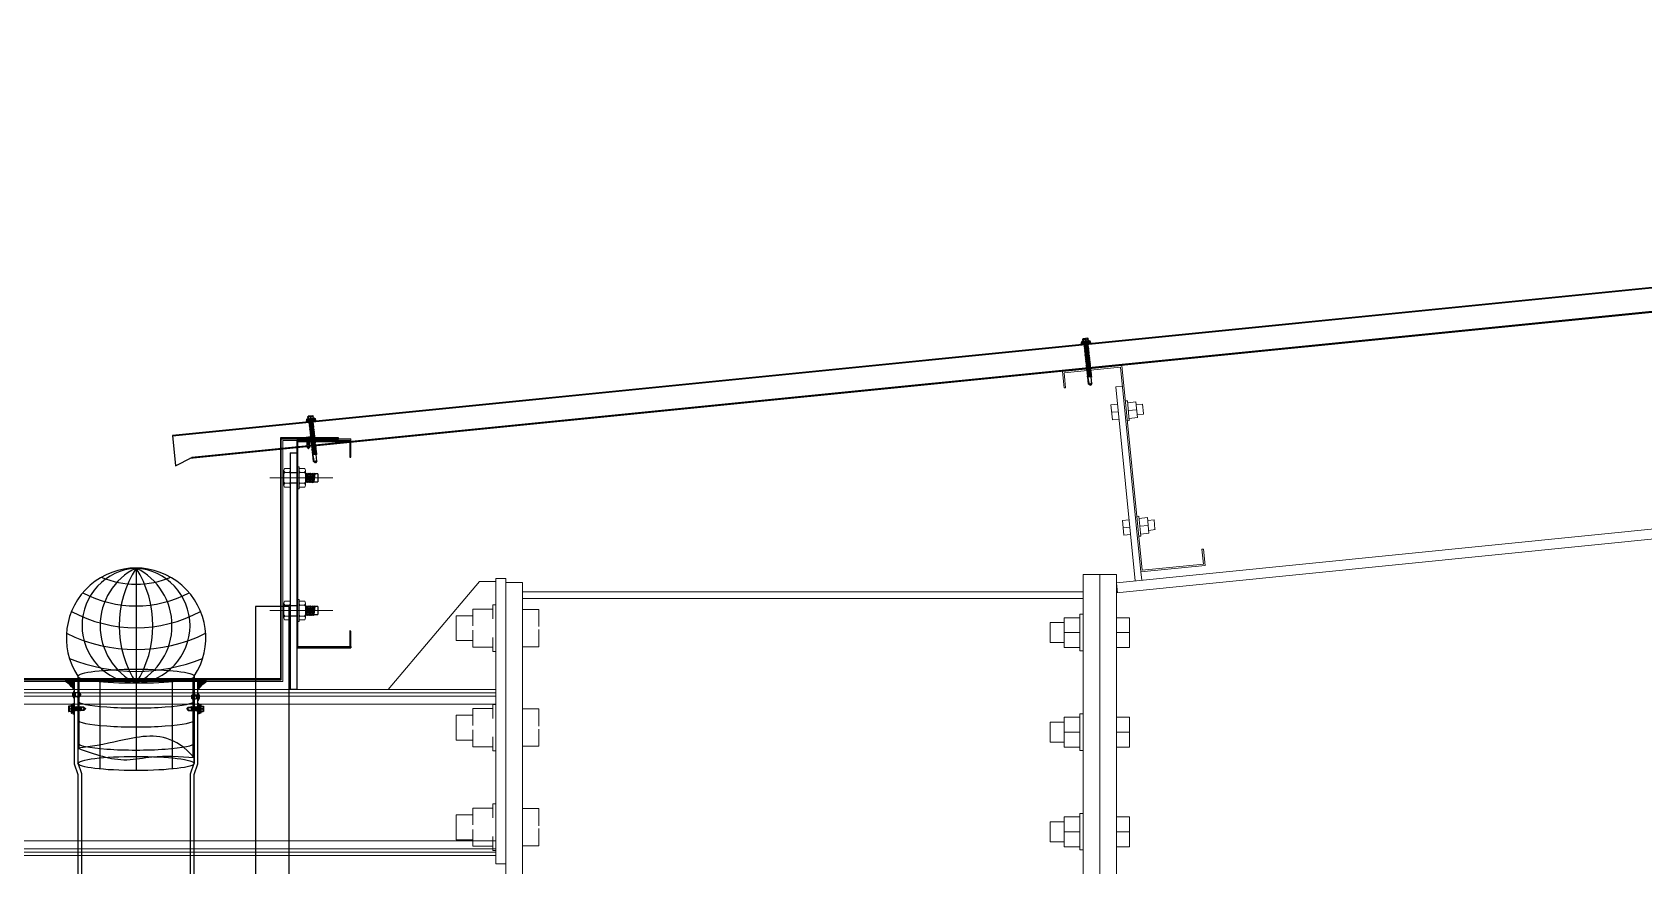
# Model space of a CAD drawing. Header units: inches. Extents: x 1359 to 46357, y -3807 to 191.
# Drawn here: x 23243.65 to 23269.56, y -807.38 to -793.99 of the extents above; entities that cross this region are included whole.
import ezdxf

# ---------------------------------------------------------------- set-up
doc = ezdxf.new("R2010")
doc.units = ezdxf.units.IN
doc.header["$MEASUREMENT"] = 0
doc.linetypes.add('CENTER2', pattern=[28.575, 19.05, -3.175, 3.175, -3.175])
doc.linetypes.add('DASHED2', pattern=[9.525, 6.35, -3.175])
for name, color, linetype in [('2', 2, 'Continuous'), ('2NET-VE', 8, 'Continuous'), ('5', 5, 'Continuous'), ('7', 7, 'Continuous'), ('DOWNPOUT', 52, 'Continuous'), ('flashing', 6, 'Continuous'), ('GIANG', 1, 'Continuous'), ('ROOFING', 4, 'Continuous'), ('STRUCTURE', 1, 'Continuous')]:
    doc.layers.add(name, color=color, linetype=linetype)
for name, color, linetype, lineweight in [('8', 8, 'CENTER2', 13), ('Bolt', 1, 'Continuous', 0), ('Part', 1, 'Continuous', 0), ('S-STEEL-BEAM', 3, 'Continuous', 0)]:
    doc.layers.add(name, color=color, linetype=linetype, lineweight=lineweight)

# ---------------------------------------------------------------- blocks, each defined once
blk = doc.blocks.new('*A99')
at = {"layer": 'S-STEEL-BEAM', "color": 2, "linetype": 'Continuous', "lineweight": 0}
for p, q in [((176.165, 302.685), (176.762, 302.745)), ((176.182, 302.519), (176.165, 302.685)), ((176.748, 302.727), (176.183, 302.671)), ((176.183, 302.671), (176.198, 302.521)), ((176.954, 300.67), (176.748, 302.727)), ((176.762, 302.745), (176.968, 300.687)), ((176.198, 302.521), (176.182, 302.519)), ((177.568, 300.899), (177.584, 300.9)), ((177.583, 300.749), (177.568, 300.899)), ((177.584, 300.9), (177.601, 300.735)), ((176.954, 300.67), (177.601, 300.735)), ((176.968, 300.687), (177.583, 300.749))]:
    blk.add_line(p, q, dxfattribs=at)
blk = doc.blocks.new('*A121')
at = {"layer": 'S-STEEL-BEAM', "color": 2, "linetype": 'Continuous', "lineweight": 0}
for p, q in [((170.578, 300.531), (170.478, 300.531)), ((170.478, 300.531), (170.478, 297.665)), ((170.578, 300.531), (170.578, 297.665)), ((170.578, 297.665), (170.478, 297.665))]:
    blk.add_line(p, q, dxfattribs=at)
blk = doc.blocks.new('*A122')
at = {"layer": 'S-STEEL-BEAM', "color": 2, "linetype": 'Continuous', "lineweight": 0}
for p, q in [((170.311, 300.498), (169.395, 299.415)), ((170.478, 300.498), (170.311, 300.498))]:
    blk.add_line(p, q, dxfattribs=at)
blk = doc.blocks.new('*A125')
at = {"layer": 'S-STEEL-BEAM', "color": 2, "linetype": 'Continuous', "lineweight": 0}
for p, q in [((176.545, 293.061), (176.545, 300.645)), ((176.545, 300.645), (176.711, 300.645)), ((176.711, 293.061), (176.711, 300.645)), ((176.545, 293.061), (176.711, 293.061))]:
    blk.add_line(p, q, dxfattribs=at)
blk = doc.blocks.new('*A126')
at = {"layer": 'S-STEEL-BEAM', "color": 2, "linetype": 'Continuous', "lineweight": 0}
for p, q in [((176.378, 293.061), (176.378, 300.645)), ((176.378, 300.645), (176.545, 300.645)), ((176.545, 293.061), (176.545, 300.645)), ((176.378, 293.061), (176.545, 293.061))]:
    blk.add_line(p, q, dxfattribs=at)
blk = doc.blocks.new('*A127')
at = {"layer": 'Bolt', "color": 7, "linetype": 'Continuous', "lineweight": 0}
for p, q in [((176.653, 302.348), (176.718, 302.355)), ((176.668, 302.199), (176.653, 302.348)), ((176.798, 302.388), (176.819, 302.39)), ((176.819, 302.39), (176.838, 302.191)), ((176.904, 302.378), (176.821, 302.369)), ((176.829, 302.291), (176.911, 302.299)), ((176.919, 302.22), (176.904, 302.378)), ((176.906, 302.349), (176.969, 302.355)), ((176.979, 302.262), (176.969, 302.355)), ((176.66, 302.274), (176.726, 302.28)), ((176.733, 302.206), (176.668, 302.199)), ((176.818, 302.189), (176.838, 302.191)), ((176.836, 302.212), (176.919, 302.22)), ((176.916, 302.249), (176.979, 302.255)), ((176.979, 302.255), (176.979, 302.262)), ((176.769, 301.187), (176.834, 301.194)), ((176.784, 301.038), (176.769, 301.187)), ((176.914, 301.227), (176.935, 301.229)), ((176.935, 301.229), (176.955, 301.03)), ((177.02, 301.217), (176.937, 301.208)), ((177.035, 301.059), (177.02, 301.217)), ((177.023, 301.188), (177.086, 301.194)), ((177.095, 301.101), (177.086, 301.194)), ((176.776, 301.113), (176.842, 301.119)), ((176.849, 301.045), (176.784, 301.038)), ((176.934, 301.028), (176.955, 301.03)), ((176.945, 301.13), (177.028, 301.138)), ((176.953, 301.051), (177.035, 301.059)), ((177.033, 301.088), (177.096, 301.095)), ((177.096, 301.095), (177.095, 301.101))]:
    blk.add_line(p, q, dxfattribs=at)
blk = doc.blocks.new('*A128')
at = {"layer": 'S-STEEL-BEAM', "color": 2, "linetype": 'Continuous', "lineweight": 0}
for p, q in [((176.767, 302.536), (176.701, 302.529)), ((176.701, 302.529), (176.896, 300.58)), ((176.962, 300.587), (176.954, 300.67))]:
    blk.add_line(p, q, dxfattribs=at)
blk = doc.blocks.new('*A129')
at = {"layer": 'S-STEEL-BEAM', "color": 2, "linetype": 'Continuous', "lineweight": 0}
for p, q in [((170.745, 300.372), (170.745, 300.438)), ((170.745, 300.438), (176.378, 300.438)), ((170.745, 300.372), (176.378, 300.372)), ((176.378, 300.372), (176.378, 300.438))]:
    blk.add_line(p, q, dxfattribs=at)
blk = doc.blocks.new('*A132')
at = {"layer": 'Bolt', "color": 7, "linetype": 'Continuous', "lineweight": 0}
for p, q in [((170.245, 300.054), (170.245, 300.223)), ((170.245, 300.223), (170.445, 300.223)), ((170.445, 300.265), (170.445, 300.125)), ((170.445, 300.265), (170.478, 300.265)), ((170.91, 300.219), (170.745, 300.219)), ((170.91, 300.046), (170.91, 300.219)), ((170.078, 300.156), (170.078, 299.906)), ((170.078, 300.156), (170.245, 300.156)), ((170.91, 300.017), (170.91, 299.844)), ((170.078, 299.906), (170.245, 299.906)), ((170.245, 299.84), (170.245, 300.009)), ((170.445, 299.938), (170.445, 299.798)), ((170.445, 299.84), (170.245, 299.84)), ((170.445, 299.798), (170.478, 299.798)), ((170.91, 299.844), (170.745, 299.844)), ((170.245, 299.054), (170.245, 299.223)), ((170.245, 299.223), (170.445, 299.223)), ((170.445, 299.265), (170.445, 299.125)), ((170.445, 299.265), (170.478, 299.265)), ((170.91, 299.219), (170.745, 299.219)), ((170.91, 299.046), (170.91, 299.219)), ((170.078, 299.156), (170.078, 298.906)), ((170.078, 299.156), (170.245, 299.156)), ((170.078, 298.906), (170.245, 298.906)), ((170.245, 298.84), (170.245, 299.009)), ((170.445, 298.938), (170.445, 298.798)), ((170.91, 299.017), (170.91, 298.844)), ((170.445, 298.84), (170.245, 298.84)), ((170.445, 298.798), (170.478, 298.798)), ((170.91, 298.844), (170.745, 298.844)), ((170.445, 298.265), (170.445, 298.125)), ((170.445, 298.265), (170.478, 298.265)), ((170.078, 298.156), (170.078, 297.906)), ((170.078, 298.156), (170.245, 298.156)), ((170.245, 298.054), (170.245, 298.223)), ((170.245, 298.223), (170.445, 298.223)), ((170.91, 298.219), (170.745, 298.219)), ((170.91, 298.046), (170.91, 298.219)), ((170.245, 297.84), (170.245, 298.009)), ((170.445, 297.938), (170.445, 297.798)), ((170.91, 298.017), (170.91, 297.844)), ((170.078, 297.906), (170.245, 297.906)), ((170.445, 297.84), (170.245, 297.84)), ((170.445, 297.798), (170.478, 297.798)), ((170.91, 297.844), (170.745, 297.844))]:
    blk.add_line(p, q, dxfattribs=at)
blk = doc.blocks.new('*A134')
at = {"layer": 'Bolt', "color": 7, "linetype": 'Continuous', "lineweight": 0}
for p, q in [((176.186, 300.211), (176.186, 299.911)), ((176.186, 300.211), (176.345, 300.211)), ((176.345, 300.245), (176.345, 299.878)), ((176.345, 300.245), (176.378, 300.245)), ((176.711, 300.211), (176.843, 300.211)), ((176.843, 300.211), (176.843, 299.911)), ((176.045, 300.161), (176.045, 299.961)), ((176.045, 300.161), (176.186, 300.161)), ((176.186, 300.061), (176.345, 300.061)), ((176.711, 300.061), (176.843, 300.061)), ((176.045, 299.961), (176.186, 299.961)), ((176.186, 299.911), (176.345, 299.911)), ((176.345, 299.878), (176.378, 299.878)), ((176.711, 299.911), (176.843, 299.911)), ((176.186, 299.211), (176.186, 298.911)), ((176.186, 299.211), (176.345, 299.211)), ((176.345, 299.245), (176.345, 298.878)), ((176.345, 299.245), (176.378, 299.245)), ((176.711, 299.211), (176.843, 299.211)), ((176.843, 299.211), (176.843, 298.911)), ((176.045, 299.161), (176.045, 298.961)), ((176.045, 299.161), (176.186, 299.161)), ((176.186, 299.061), (176.345, 299.061)), ((176.711, 299.061), (176.843, 299.061)), ((176.045, 298.961), (176.186, 298.961)), ((176.186, 298.911), (176.345, 298.911)), ((176.711, 298.911), (176.843, 298.911)), ((176.345, 298.878), (176.378, 298.878)), ((176.345, 298.245), (176.345, 297.878)), ((176.345, 298.245), (176.378, 298.245)), ((176.045, 298.161), (176.045, 297.961)), ((176.045, 298.161), (176.186, 298.161)), ((176.186, 298.211), (176.186, 297.911)), ((176.186, 298.211), (176.345, 298.211)), ((176.711, 298.211), (176.843, 298.211)), ((176.843, 298.211), (176.843, 297.911)), ((176.045, 297.961), (176.186, 297.961)), ((176.186, 298.061), (176.345, 298.061)), ((176.711, 298.061), (176.843, 298.061)), ((176.186, 297.911), (176.345, 297.911)), ((176.345, 297.878), (176.378, 297.878)), ((176.711, 297.911), (176.843, 297.911)), ((176.345, 295.661), (176.345, 295.295)), ((176.345, 295.661), (176.378, 295.661)), ((176.045, 295.578), (176.045, 295.378)), ((176.045, 295.578), (176.186, 295.578)), ((176.186, 295.628), (176.186, 295.328)), ((176.186, 295.628), (176.345, 295.628)), ((176.711, 295.628), (176.843, 295.628)), ((176.843, 295.628), (176.843, 295.328)), ((176.045, 295.378), (176.186, 295.378)), ((176.186, 295.478), (176.345, 295.478)), ((176.186, 295.328), (176.345, 295.328)), ((176.711, 295.478), (176.843, 295.478)), ((176.711, 295.328), (176.843, 295.328)), ((176.345, 295.295), (176.378, 295.295)), ((176.045, 294.578), (176.045, 294.378)), ((176.045, 294.578), (176.186, 294.578)), ((176.186, 294.628), (176.186, 294.328)), ((176.186, 294.628), (176.345, 294.628)), ((176.345, 294.661), (176.345, 294.295)), ((176.345, 294.661), (176.378, 294.661)), ((176.711, 294.628), (176.843, 294.628)), ((176.843, 294.628), (176.843, 294.328)), ((176.045, 294.378), (176.186, 294.378)), ((176.186, 294.478), (176.345, 294.478)), ((176.711, 294.478), (176.843, 294.478)), ((176.186, 294.328), (176.345, 294.328)), ((176.345, 294.295), (176.378, 294.295)), ((176.711, 294.328), (176.843, 294.328)), ((176.045, 293.578), (176.045, 293.378)), ((176.045, 293.578), (176.186, 293.578)), ((176.186, 293.628), (176.186, 293.328)), ((176.186, 293.628), (176.345, 293.628)), ((176.345, 293.661), (176.345, 293.295)), ((176.345, 293.661), (176.378, 293.661)), ((176.711, 293.628), (176.843, 293.628)), ((176.843, 293.628), (176.843, 293.328)), ((176.186, 293.478), (176.345, 293.478)), ((176.711, 293.478), (176.843, 293.478)), ((176.045, 293.378), (176.186, 293.378)), ((176.186, 293.328), (176.345, 293.328)), ((176.345, 293.295), (176.378, 293.295)), ((176.711, 293.328), (176.843, 293.328))]:
    blk.add_line(p, q, dxfattribs=at)
blk = doc.blocks.new('*A146')
at = {"layer": 'S-STEEL-BEAM', "color": 2, "linetype": 'Continuous', "lineweight": 0}
for p, q in [((159.753, 297.748), (158.086, 299.415)), ((158.086, 299.415), (170.478, 299.415)), ((158.12, 299.381), (170.478, 299.381)), ((158.153, 299.348), (170.478, 299.348)), ((158.232, 299.269), (170.478, 299.269)), ((159.607, 297.894), (170.478, 297.894)), ((159.686, 297.815), (170.478, 297.815)), ((159.72, 297.781), (170.478, 297.781)), ((159.753, 297.748), (170.478, 297.748))]:
    blk.add_line(p, q, dxfattribs=at)
blk = doc.blocks.new('A$C26A6701F')
at = {"layer": 'STRUCTURE', "color": 1, "linetype": 'Continuous'}
for p, q in [((0, 17.21), (1.33, 17.54)), ((0, 17.08), (0, 17.21)), ((0, 17.21), (4, 17.21)), ((4, 17.08), (0, 17.08)), ((3.94, 16.71), (0.06, 16.71)), ((0.4, 17.84), (3.6, 17.84)), ((0.4, 17.57), (1.2, 17.57)), ((0.93, 17.84), (0.93, 18.77)), ((0.97, 17.84), (1.03, 18.61)), ((1.07, 18.91), (2.93, 18.91)), ((1.11, 12.88), (2.89, 13.15)), ((1.38, 13.08), (1.11, 12.88)), ((1.12, 14.3), (2.9, 14.57)), ((1.39, 14.5), (1.12, 14.3)), ((1.12, 14.3), (1.38, 14.19)), ((1.12, 13.82), (2.9, 14.1)), ((1.39, 14.03), (1.12, 13.82)), ((1.12, 13.82), (1.38, 13.72)), ((1.12, 13.35), (2.89, 13.63)), ((1.38, 13.56), (1.12, 13.35)), ((1.12, 13.35), (1.38, 13.24)), ((1.13, 15.25), (2.9, 15.52)), ((1.39, 15.45), (1.13, 15.25)), ((1.13, 15.25), (1.39, 15.14)), ((1.13, 14.77), (2.9, 15.05)), ((1.39, 14.98), (1.13, 14.77)), ((1.13, 14.77), (1.39, 14.66)), ((1.19, 16.71), (1.14, 16.67)), ((1.14, 16.67), (1.4, 16.71)), ((1.14, 16.67), (1.4, 16.56)), ((1.14, 16.2), (2.91, 16.47)), ((1.4, 16.4), (1.14, 16.2)), ((1.14, 16.2), (1.39, 16.09)), ((1.14, 15.72), (2.91, 16)), ((1.4, 15.93), (1.14, 15.72)), ((1.14, 15.72), (1.39, 15.61)), ((1.2, 17.57), (2.8, 17.57)), ((1.33, 17.54), (1.33, 17.57)), ((1.33, 17.54), (2.67, 17.54)), ((1.37, 12.77), (2.71, 12.96)), ((1.38, 14.19), (2.72, 14.38)), ((1.38, 14.03), (1.38, 14.19)), ((1.38, 13.72), (2.72, 13.91)), ((2.69, 13.74), (1.38, 13.56)), ((1.38, 13.56), (1.38, 13.72)), ((1.38, 13.24), (2.72, 13.44)), ((2.69, 13.27), (1.38, 13.08)), ((1.38, 13.24), (1.38, 13.08)), ((1.39, 16.09), (2.73, 16.28)), ((1.39, 15.93), (1.39, 16.09)), ((1.39, 15.61), (2.73, 15.81)), ((2.7, 15.64), (1.39, 15.45)), ((1.39, 15.45), (1.39, 15.61)), ((1.39, 15.14), (2.73, 15.33)), ((2.7, 15.16), (1.39, 14.98)), ((1.39, 14.98), (1.39, 15.14)), ((1.39, 14.66), (2.73, 14.86)), ((2.7, 14.69), (1.39, 14.5)), ((1.39, 14.5), (1.39, 14.67)), ((2.7, 14.21), (1.39, 14.03)), ((1.4, 16.56), (2.42, 16.71)), ((2.71, 16.59), (1.4, 16.4)), ((1.4, 16.4), (1.4, 16.56)), ((2.71, 16.11), (1.4, 15.93)), ((1.91, 18.61), (1.97, 17.84)), ((2.04, 17.84), (2.1, 18.61)), ((2.67, 17.54), (2.67, 17.57)), ((2.67, 17.54), (4, 17.21)), ((2.68, 12.79), (2.68, 12.96)), ((2.69, 13.74), (2.69, 13.91)), ((2.69, 13.74), (2.89, 13.63)), ((2.69, 13.43), (2.69, 13.27)), ((2.69, 13.27), (2.89, 13.15)), ((2.7, 15.64), (2.7, 15.8)), ((2.7, 15.64), (2.9, 15.52)), ((2.7, 15.16), (2.7, 15.33)), ((2.7, 15.16), (2.9, 15.05)), ((2.7, 14.69), (2.7, 14.85)), ((2.7, 14.69), (2.9, 14.57)), ((2.7, 14.21), (2.7, 14.38)), ((2.7, 14.21), (2.9, 14.1)), ((2.71, 16.59), (2.71, 16.71)), ((2.71, 16.59), (2.91, 16.47)), ((2.71, 16.11), (2.71, 16.28)), ((2.71, 16.11), (2.91, 16)), ((2.71, 12.96), (2.89, 13.15)), ((2.72, 14.38), (2.9, 14.57)), ((2.72, 13.91), (2.9, 14.1)), ((2.72, 13.44), (2.89, 13.63)), ((2.73, 16.28), (2.91, 16.47)), ((2.73, 15.81), (2.91, 16)), ((2.73, 15.33), (2.9, 15.52)), ((2.73, 14.86), (2.9, 15.05)), ((2.8, 17.57), (3.6, 17.57)), ((2.97, 18.61), (3.04, 17.84)), ((3.07, 17.84), (3.07, 18.77)), ((4, 17.21), (4, 17.08)), ((1.05, 6.71), (2.83, 6.98)), ((1.31, 6.91), (1.05, 6.71)), ((1.05, 6.71), (1.31, 6.6)), ((1.05, 6.23), (2.82, 6.51)), ((1.06, 8.13), (2.84, 8.41)), ((1.33, 8.34), (1.06, 8.13)), ((1.06, 8.13), (1.32, 8.02)), ((1.06, 7.65), (2.83, 7.93)), ((1.32, 7.86), (1.06, 7.65)), ((1.06, 7.65), (1.32, 7.55)), ((1.06, 7.18), (2.83, 7.46)), ((1.32, 7.39), (1.06, 7.18)), ((1.06, 7.18), (1.32, 7.07)), ((1.07, 8.6), (2.84, 8.88)), ((1.33, 8.81), (1.07, 8.6)), ((1.07, 8.6), (1.33, 8.5)), ((1.08, 9.55), (2.86, 9.83)), ((1.34, 9.76), (1.08, 9.55)), ((1.08, 9.55), (1.34, 9.45)), ((1.08, 9.08), (2.85, 9.36)), ((1.34, 9.29), (1.08, 9.08)), ((1.08, 9.08), (1.34, 8.97)), ((1.09, 10.98), (2.86, 11.25)), ((1.35, 11.18), (1.09, 10.98)), ((1.09, 10.98), (1.35, 10.87)), ((1.09, 10.5), (2.86, 10.78)), ((1.35, 10.71), (1.09, 10.5)), ((1.09, 10.5), (1.35, 10.39)), ((1.09, 10.03), (2.86, 10.3)), ((1.35, 10.23), (1.09, 10.03)), ((1.09, 10.03), (1.34, 9.92)), ((1.1, 11.93), (2.88, 12.2)), ((1.36, 12.13), (1.1, 11.93)), ((1.1, 11.93), (1.36, 11.82)), ((1.1, 11.45), (2.87, 11.73)), ((1.36, 11.66), (1.1, 11.45)), ((1.1, 11.45), (1.36, 11.34)), ((1.11, 12.88), (1.37, 12.77)), ((1.11, 12.4), (2.88, 12.68)), ((1.37, 12.61), (1.11, 12.4)), ((1.11, 12.4), (1.37, 12.29)), ((2.63, 7.1), (1.31, 6.91)), ((1.31, 6.6), (2.65, 6.79)), ((2.62, 6.62), (1.31, 6.44)), ((1.31, 6.44), (1.31, 6.6)), ((1.32, 8.02), (2.66, 8.22)), ((2.63, 8.05), (1.32, 7.86)), ((1.32, 7.86), (1.32, 8.02)), ((1.32, 7.55), (2.66, 7.74)), ((2.63, 7.57), (1.32, 7.39)), ((1.32, 7.39), (1.32, 7.55)), ((1.32, 7.07), (2.66, 7.27)), ((1.32, 6.91), (1.32, 7.07)), ((2.64, 9), (1.33, 8.81)), ((1.33, 8.81), (1.34, 8.97)), ((1.33, 8.5), (2.67, 8.69)), ((2.64, 8.52), (1.33, 8.34)), ((1.33, 8.34), (1.33, 8.5)), ((1.34, 9.92), (2.68, 10.11)), ((2.65, 9.95), (1.34, 9.76)), ((1.34, 9.92), (1.34, 9.76)), ((1.34, 9.45), (2.68, 9.64)), ((2.65, 9.47), (1.34, 9.29)), ((1.34, 9.29), (1.34, 9.45)), ((1.34, 8.97), (2.67, 9.17)), ((2.66, 11.37), (1.35, 11.18)), ((1.35, 11.18), (1.36, 11.34)), ((1.35, 10.87), (2.69, 11.06)), ((2.66, 10.89), (1.35, 10.71)), ((1.35, 10.71), (1.35, 10.87)), ((1.35, 10.39), (2.69, 10.59)), ((2.66, 10.42), (1.35, 10.23)), ((1.35, 10.23), (1.35, 10.39)), ((2.68, 12.32), (1.36, 12.13)), ((1.36, 11.82), (2.7, 12.01)), ((2.67, 11.84), (1.36, 11.66)), ((1.36, 11.66), (1.36, 11.82)), ((1.36, 11.34), (2.7, 11.54)), ((2.68, 12.79), (1.37, 12.61)), ((1.37, 12.61), (1.37, 12.77)), ((1.37, 12.29), (2.71, 12.49)), ((1.37, 12.13), (1.37, 12.29)), ((2.62, 6.62), (2.62, 6.79)), ((2.62, 6.62), (2.82, 6.51)), ((2.63, 8.05), (2.63, 8.21)), ((2.63, 8.05), (2.83, 7.93)), ((2.63, 7.57), (2.63, 7.74)), ((2.63, 7.57), (2.83, 7.46)), ((2.63, 7.1), (2.63, 7.26)), ((2.63, 7.1), (2.83, 6.98)), ((2.64, 9), (2.64, 9.16)), ((2.64, 9), (2.84, 8.88)), ((2.64, 8.52), (2.64, 8.69)), ((2.64, 8.52), (2.84, 8.41)), ((2.64, 6.32), (2.82, 6.51)), ((2.65, 10.1), (2.65, 9.95)), ((2.65, 9.95), (2.86, 9.83)), ((2.65, 9.47), (2.65, 9.64)), ((2.65, 9.47), (2.85, 9.36)), ((2.65, 6.79), (2.83, 6.98)), ((2.66, 11.37), (2.67, 11.53)), ((2.66, 11.37), (2.86, 11.25)), ((2.66, 10.89), (2.67, 11.06)), ((2.66, 10.89), (2.86, 10.78)), ((2.66, 10.42), (2.66, 10.58)), ((2.66, 10.42), (2.86, 10.3)), ((2.66, 8.22), (2.84, 8.41)), ((2.66, 7.74), (2.83, 7.93)), ((2.66, 7.27), (2.83, 7.46)), ((2.67, 11.84), (2.67, 12.01)), ((2.67, 11.84), (2.87, 11.73)), ((2.67, 9.17), (2.85, 9.36)), ((2.67, 8.69), (2.84, 8.88)), ((2.68, 12.79), (2.88, 12.68)), ((2.68, 12.32), (2.68, 12.48)), ((2.68, 12.32), (2.88, 12.2)), ((2.68, 10.11), (2.86, 10.3)), ((2.68, 9.64), (2.86, 9.83)), ((2.69, 11.06), (2.86, 11.25)), ((2.69, 10.59), (2.86, 10.78)), ((2.7, 12.01), (2.88, 12.2)), ((2.7, 11.54), (2.87, 11.73)), ((2.71, 12.49), (2.88, 12.68)), ((1.02, 3.86), (2.8, 4.14)), ((1.28, 4.07), (1.02, 3.86)), ((1.02, 3.86), (1.28, 3.75)), ((1.28, 3.59), (1.02, 3.38)), ((1.02, 3.38), (2.31, 3.59)), ((1.02, 3.38), (1.28, 3.28)), ((1.03, 4.81), (2.81, 5.09)), ((1.29, 5.02), (1.03, 4.81)), ((1.03, 4.81), (1.29, 4.7)), ((1.03, 4.33), (2.8, 4.61)), ((1.29, 4.54), (1.03, 4.33)), ((1.03, 4.33), (1.28, 4.23)), ((1.04, 5.76), (2.81, 6.03)), ((1.3, 5.96), (1.04, 5.76)), ((1.04, 5.76), (1.3, 5.65)), ((1.04, 5.28), (2.81, 5.56)), ((1.3, 5.49), (1.04, 5.28)), ((1.04, 5.28), (1.29, 5.17)), ((1.31, 6.44), (1.05, 6.23)), ((1.05, 6.23), (1.31, 6.12)), ((1.27, 0.62), (1.28, 3.28)), ((1.27, 0.62), (1.41, 0.81)), ((1.27, 0.62), (1.88, 0.02)), ((1.28, 4.23), (2.62, 4.42)), ((2.62, 4.25), (1.28, 4.07)), ((1.28, 4.07), (1.28, 4.23)), ((1.28, 3.75), (2.62, 3.95)), ((1.28, 3.59), (1.28, 3.75)), ((2.35, 3.74), (1.28, 3.59)), ((1.28, 3.28), (2.21, 3.41)), ((1.29, 5.17), (2.63, 5.37)), ((2.6, 5.2), (1.29, 5.02)), ((1.29, 5.01), (1.29, 5.17)), ((1.29, 4.7), (2.63, 4.9)), ((2.6, 4.72), (1.29, 4.54)), ((1.29, 4.54), (1.29, 4.7)), ((2.61, 6.15), (1.3, 5.96)), ((1.3, 5.96), (1.31, 6.12)), ((1.3, 5.65), (2.64, 5.84)), ((2.61, 5.67), (1.3, 5.49)), ((1.3, 5.49), (1.3, 5.65)), ((1.31, 6.12), (2.64, 6.32)), ((1.67, 0.81), (1.98, 0.02)), ((1.96, 0.08), (2.26, 0.64)), ((1.98, 0.02), (2.6, 0.61)), ((2.38, 0.96), (2.56, 3.71)), ((2.62, 3.78), (2.52, 3.77)), ((2.52, 3.46), (2.61, 3.47)), ((2.54, 3.62), (2.79, 3.66)), ((2.6, 5.2), (2.61, 5.36)), ((2.6, 5.2), (2.81, 5.09)), ((2.6, 4.72), (2.6, 4.89)), ((2.6, 4.72), (2.8, 4.61)), ((2.6, 0.61), (2.61, 3.47)), ((2.61, 6.15), (2.62, 6.31)), ((2.61, 6.15), (2.81, 6.03)), ((2.61, 5.67), (2.61, 5.84)), ((2.61, 5.67), (2.81, 5.56)), ((2.61, 3.47), (2.79, 3.66)), ((2.62, 4.42), (2.8, 4.61)), ((2.62, 4.25), (2.62, 4.41)), ((2.8, 4.14), (2.62, 4.25)), ((2.62, 3.95), (2.8, 4.14)), ((2.62, 3.78), (2.62, 3.95)), ((2.79, 3.66), (2.62, 3.78)), ((2.63, 5.37), (2.81, 5.56)), ((2.63, 4.9), (2.81, 5.09)), ((2.64, 5.84), (2.81, 6.03))]:
    blk.add_line(p, q, dxfattribs=at)
for centre, major_axis, ratio, start_param, end_param in [((-1.11, 16.72), (-0.822, 0.822), 1, 3.915086, 4.236522), ((0.42, 17.71), (0.0956, 0.0956), 1, 0.954633, 3.757756), ((1.07, 18.77), (-0.0943, 0.0943), 1, -0.785398, 0.785398), ((1.47, 18.04), (0.508, 0.508), 1, 0.131933, 1.438864), ((2.54, 18.04), (0.508, 0.508), 1, 0.131933, 1.438864), ((2.93, 18.77), (-0.0943, 0.0943), 1, 3.926991, 5.497787), ((3.55, 17.71), (-0.1, 0.1), 1, 2.701137, 5.152845), ((5.1, 16.72), (-1.15, 0.17), 0.90746, -0.177273, 0.177273), ((1.54, 0.72), (0.111, 0.111), 1, 6.085329, 8.011019), ((1.93, 0.09), (0.0625, 0.0625), 1, 3.247504, 4.535451), ((1.82, 3.74), (0.363, 0.363), 1, 4.808661, 5.407478), ((1.79, 0.99), (0.416, 0.416), 1, 4.859665, 5.449971), ((2.44, 3.68), (0.0836, 0.0836), 1, 5.766736, 8.502032)]:
    blk.add_ellipse(centre, major_axis=major_axis, ratio=ratio, start_param=start_param, end_param=end_param, dxfattribs=at)
blk = doc.blocks.new('HFR-1')
at = {"layer": 'STRUCTURE', "color": 1, "linetype": 'Continuous'}
for p, q in [((-5.5, 0), (5.5, 0)), ((-5.2, 0.8), (-3.4, 1.5)), ((5.2, 0.8), (3.4, 1.5)), ((-2.4, -1.2), (-3, -1.6)), ((-3, -1.6), (-2.4, -1.9)), ((-2.4, -1.9), (-3, -2.3)), ((-3, -2.3), (-2.4, -2.6)), ((-2.4, -2.6), (-3, -3)), ((-3, -3), (-2.4, -3.3)), ((-2.4, -3.3), (-3, -3.7)), ((-3, -3.7), (-2.4, -4.1)), ((-2.4, -4.1), (-3, -4.4)), ((-3, -4.4), (-2.4, -4.8)), ((-2.4, -4.8), (-3, -5.1)), ((-3, -5.1), (-2.4, -5.5)), ((-2.4, -5.5), (-3, -5.8)), ((-3, -5.8), (-2.4, -6.2)), ((-2.4, -6.2), (-3, -6.6)), ((-3, -6.6), (-2.4, -6.9)), ((-2.4, -6.9), (-3, -7.3)), ((-3, -7.3), (-2.4, -7.6)), ((-2.4, -7.6), (-3, -8)), ((-3, -8), (-2.4, -8.3)), ((-2.4, -8.3), (-3, -8.7)), ((-3, -8.7), (-2.4, -9)), ((-2.4, -9), (-3, -9.4)), ((-3, -9.4), (-2.4, -9.7)), ((-2.4, -9.7), (-3, -10.1)), ((-3, -10.1), (-2.4, -10.5)), ((-2.4, -10.5), (-3, -10.8)), ((-3, -10.8), (-2.4, -11.2)), ((-2.4, -11.2), (-3, -11.5)), ((-3, -11.5), (-2.4, -11.9)), ((-2.9, -1.6), (2.9, -1.4)), ((-2.9, -2.3), (2.9, -2.1)), ((-2.9, -3), (2.9, -2.8)), ((-2.9, -3.7), (2.9, -3.6)), ((-2.9, -4.4), (2.9, -4.3)), ((-2.9, -5.1), (2.9, -5)), ((-2.9, -5.9), (2.9, -5.7)), ((-2.9, -6.6), (2.9, -6.4)), ((-2.9, -7.3), (2.9, -7.1)), ((-2.9, -8), (2.9, -7.8)), ((-2.9, -8.7), (2.9, -8.5)), ((-2.9, -9.4), (2.9, -9.2)), ((-2.9, -10.1), (1.5, -10)), ((-2.9, -10.8), (1.3, -10.7)), ((-2.9, -11.5), (0.9, -11.4)), ((-2.5, -17.4), (-2.5, -11.8)), ((-2.5, -17.4), (-2, -16.7)), ((-2.5, -17.4), (-0.2, -19.7)), ((2.4, -1.1), (-2.4, -1.2)), ((2.4, -1.8), (-2.4, -1.9)), ((-2.4, -1.9), (2.4, -1.8)), ((-2.4, -2.6), (2.4, -2.5)), ((2.4, -2.5), (-2.4, -2.6)), ((-2.4, -3.3), (2.4, -3.2)), ((2.4, -3.2), (-2.4, -3.3)), ((-2.4, -4.1), (2.4, -3.9)), ((2.4, -3.9), (-2.4, -4.1)), ((-2.4, -4.8), (2.4, -4.6)), ((2.4, -4.6), (-2.4, -4.8)), ((-2.4, -5.5), (2.4, -5.3)), ((2.4, -5.3), (-2.4, -5.5)), ((-2.4, -6.2), (2.4, -6)), ((2.4, -6), (-2.4, -6.2)), ((-2.4, -6.9), (2.4, -6.8)), ((2.4, -6.8), (-2.4, -6.9)), ((-2.4, -7.6), (2.4, -7.5)), ((2.4, -7.5), (-2.4, -7.6)), ((-2.4, -8.3), (2.4, -8.2)), ((2.4, -8.2), (-2.4, -8.3)), ((-2.4, -9), (2.4, -8.9)), ((2.4, -8.9), (-2.4, -9)), ((-2.4, -9.7), (2.4, -9.6)), ((2.4, -9.6), (-2.4, -9.7)), ((1.4, -10.3), (-2.4, -10.5)), ((-2.4, -10.5), (1.4, -10.3)), ((-2.4, -11.2), (1.1, -11.1)), ((1.1, -11.1), (-2.4, -11.2)), ((-2.4, -11.9), (0.4, -11.8)), ((-1, -16.7), (0.2, -19.7)), ((0.1, -19.4), (1.2, -17.3)), ((0.2, -19.7), (2.5, -17.4)), ((1.6, -16.1), (2.3, -10.2)), ((2.2, -10), (2.9, -10)), ((2.2, -11), (2.4, -11)), ((2.4, -11), (2.2, -11)), ((2.2, -11.4), (2.9, -11.4)), ((2.2, -11.7), (2.4, -11.7)), ((2.4, -10.3), (2.3, -10.3)), ((2.3, -10.3), (2.4, -10.3)), ((2.3, -10.7), (2.9, -10.7)), ((2.9, -1.4), (2.4, -1.1)), ((2.4, -1.8), (2.9, -1.4)), ((2.9, -2.1), (2.4, -1.8)), ((2.4, -2.5), (2.9, -2.1)), ((2.9, -2.8), (2.4, -2.5)), ((2.4, -3.2), (2.9, -2.8)), ((2.9, -3.6), (2.4, -3.2)), ((2.4, -3.9), (2.9, -3.6)), ((2.9, -4.3), (2.4, -3.9)), ((2.4, -4.6), (2.9, -4.3)), ((2.9, -5), (2.4, -4.6)), ((2.4, -5.3), (2.9, -5)), ((2.9, -5.7), (2.4, -5.3)), ((2.4, -6), (2.9, -5.7)), ((2.9, -6.4), (2.4, -6)), ((2.4, -6.8), (2.9, -6.4)), ((2.9, -7.1), (2.4, -6.8)), ((2.4, -7.5), (2.9, -7.1)), ((2.9, -7.8), (2.4, -7.5)), ((2.4, -8.2), (2.9, -7.8)), ((2.9, -8.5), (2.4, -8.2)), ((2.4, -8.9), (2.9, -8.5)), ((2.9, -9.2), (2.4, -8.9)), ((2.4, -9.6), (2.9, -9.2)), ((2.9, -10), (2.4, -9.6)), ((2.4, -10.3), (2.9, -10)), ((2.9, -10.7), (2.4, -10.3)), ((2.4, -11), (2.9, -10.7)), ((2.9, -11.4), (2.4, -11)), ((2.4, -11.7), (2.9, -11.4)), ((2.5, -17.4), (2.5, -11.7))]:
    blk.add_line(p, q, dxfattribs=at)
at = {"layer": 'STRUCTURE', "color": 1, "linetype": 'Continuous', "ltscale": 8}
for p in [(-3.4, 1.5), (3.4, 1.5)]:
    blk.add_line(p, (0, 1.5), dxfattribs=at)
at = {"layer": 'STRUCTURE', "color": 1, "linetype": 'DASHED2'}
for p in [(-1.9, 1.5), (1.9, 1.5)]:
    blk.add_line(p, (0, 0), dxfattribs=at)
at = {"layer": 'STRUCTURE', "color": 1, "linetype": 'Continuous', "ltscale": 8}
for centre, start, end in [((-4.7, 0.2), 130.41, 194.8062), ((4.7, 0.2), 345.1938, 49.59)]:
    blk.add_arc(centre, 0.801, start, end, dxfattribs=at)
at = {"layer": 'STRUCTURE', "color": 1, "linetype": 'Continuous'}
for centre, radius, start, end in [((-7.3, -9), 9.14, 58.065, 78.8402), ((5.1, -3.8), 3.83, 84.2039, 134.3621), ((-1.5, -17.1), 0.59, 34.2302, 144.5641), ((0, -19.4), 0.331, 231.6348, 305.4287), ((-0.5, -10.1), 1.93, 296.6041, 355.3922), ((-0.6, -16), 2.2, 324.0048, 357.8268), ((1.9, -10.3), 0.444, 15.9762, 172.6971)]:
    blk.add_arc(centre, radius, start, end, dxfattribs=at)
blk = doc.blocks.new('*U7')
at = {"layer": '2NET-VE', "ltscale": 0.5}
for p, q in [((0, 8.3), (12.1, 8.3)), ((25.6, 7.4), (25.5, 7.4)), ((0, -8.3), (12.1, -8.3)), ((25.6, -7.4), (25.6, -7.4))]:
    blk.add_line(p, q, dxfattribs=at)
at = {"layer": '7', "linetype": 'Continuous'}
for p, q in [((24.6, 6.4), (25.8, 7.7)), ((25, -6.4), (26.5, 6.4)), ((25.8, 7.7), (26.5, 6.4)), ((26.5, 6.4), (27.7, 7.7)), ((26.9, -6.4), (28.4, 6.4)), ((27.7, 7.7), (28.4, 6.4)), ((28.4, 6.4), (29.7, 7.7)), ((28.9, -6.4), (30.4, 6.4)), ((29.7, 7.7), (30.4, 6.4)), ((30.4, 6.4), (31.6, 7.7)), ((30.8, -6.4), (32.3, 6.4)), ((31.6, 7.7), (32.3, 6.4)), ((32.3, 6.4), (33.5, 7.7)), ((32.7, -6.4), (34.2, 6.4)), ((32.7, -6.4), (34.2, 6.4)), ((33.5, 7.7), (34.2, 6.4)), ((34.2, 6.4), (35.5, 7.7)), ((34.7, -6.4), (36.2, 6.4)), ((35.5, 7.7), (36.2, 6.4)), ((36.2, 6.4), (37.4, 7.7)), ((36.6, -6.4), (38.1, 6.4)), ((36.6, -6.4), (38.1, 6.4)), ((36.6, -6.4), (38.1, 6.4)), ((37.4, 7.7), (38.1, 6.4)), ((38.1, 6.4), (39.3, 7.7)), ((38.5, -6.4), (40, 6.4)), ((39.3, 7.7), (40, 6.4)), ((44.5, 6.4), (40, 6.4)), ((44.5, 6.4), (44.5, -6.4)), ((24.8, -6.4), (24.3, -6.4)), ((25, -6.4), (24.6, -6.4)), ((25, -6.4), (25.7, -7.7)), ((25.7, -7.7), (26.9, -6.4)), ((26.9, -6.4), (27.7, -7.7)), ((27.7, -7.7), (28.9, -6.4)), ((28.9, -6.4), (29.6, -7.7)), ((29.6, -7.7), (30.8, -6.4)), ((30.8, -6.4), (31.5, -7.7)), ((31.5, -7.7), (32.7, -6.4)), ((32.7, -6.4), (33.5, -7.7)), ((33.5, -7.7), (34.7, -6.4)), ((34.7, -6.4), (35.4, -7.7)), ((35.4, -7.7), (36.6, -6.4)), ((36.6, -6.4), (37.3, -7.7)), ((37.3, -7.7), (38.5, -6.4)), ((38.5, -6.4), (44.5, -6.4))]:
    blk.add_line(p, q, dxfattribs=at)
at = {"layer": '8', "ltscale": 10}
blk.add_line((-32.8, 0), (68.2, 0), dxfattribs=at)
at = {"layer": '8', "linetype": 'Continuous'}
for p, q in [((-10.2, 8.8), (-10.2, 11.9)), ((-10.2, -11.9), (-10.2, 11.9)), ((-0.9, 14.9), (-9.3, 14.9)), ((-1.4, 8.8), (-8.9, 8.8)), ((0, 8.8), (0, 11.9)), ((0, -11.9), (0, 11.9)), ((12.1, -17.6), (12.1, 17.6)), ((12.1, 17.6), (14.1, 17.6)), ((14.1, -17.6), (14.1, 17.6)), ((14.1, 8.8), (14.1, 11.9)), ((14.1, -11.9), (14.1, 11.9)), ((15, 14.9), (23.4, 14.9)), ((15.5, 8.8), (22.9, 8.8)), ((24.3, 8.8), (24.3, 11.9)), ((24.3, -11.9), (24.3, 11.9)), ((-10.2, -8.8), (-10.2, -11.9)), ((-9.3, -14.9), (-0.9, -14.9)), ((-1.4, -8.8), (-8.9, -8.8)), ((0, -8.8), (0, -11.9)), ((12.1, -17.6), (14.1, -17.6)), ((14.1, -8.8), (14.1, -11.9)), ((23.4, -14.9), (15, -14.9)), ((15.5, -8.8), (22.9, -8.8)), ((24.3, -8.8), (24.3, -11.9))]:
    blk.add_line(p, q, dxfattribs=at)
for centre, radius, start, end in [((-4.7, 11.9), 5.58, 146.602, 180), ((-6.1, 11.9), 4.1, 180, 228.5476), ((-6.1, 5.7), 4.1, 131.4524, 180), ((-4.1, 11.9), 4.1, 311.4524, 0), ((-4.1, 5.7), 4.1, 0, 48.5476), ((-5.6, 11.9), 5.58, 0, 33.398), ((19.7, 11.9), 5.58, 146.602, 180), ((18.2, 11.9), 4.1, 180, 228.5476), ((18.2, 5.7), 4.1, 131.4524, 180), ((20.2, 11.9), 4.1, 311.4524, 0), ((20.2, 5.7), 4.1, 0, 48.5476), ((18.8, 11.9), 5.58, 0, 33.398), ((-6.1, -5.7), 4.1, 180, 228.5476), ((-6.1, -11.9), 4.1, 131.4524, 180), ((-4.7, -11.9), 5.58, 180, 213.398), ((-4.1, -5.7), 4.1, 311.4524, 0), ((-4.1, -11.9), 4.1, 0, 48.5476), ((-5.6, -11.9), 5.58, 326.602, 0), ((18.2, -5.7), 4.1, 180, 228.5476), ((18.2, -11.9), 4.1, 131.4524, 180), ((19.7, -11.9), 5.58, 180, 213.398), ((20.2, -5.7), 4.1, 311.4524, 0), ((20.2, -11.9), 4.1, 0, 48.5476), ((18.8, -11.9), 5.58, 326.602, 0)]:
    blk.add_arc(centre, radius, start, end, dxfattribs=at)
blk = doc.blocks.new('*U8')
at = {"layer": '2NET-VE', "ltscale": 0.5}
for p, q in [((0, 8.3), (12.1, 8.3)), ((25.6, 7.4), (25.5, 7.4)), ((0, -8.3), (12.1, -8.3)), ((25.6, -7.4), (25.6, -7.4))]:
    blk.add_line(p, q, dxfattribs=at)
at = {"layer": '7', "linetype": 'Continuous'}
for p, q in [((24.6, 6.4), (25.8, 7.7)), ((25, -6.4), (26.5, 6.4)), ((25.8, 7.7), (26.5, 6.4)), ((26.5, 6.4), (27.7, 7.7)), ((26.9, -6.4), (28.4, 6.4)), ((27.7, 7.7), (28.4, 6.4)), ((28.4, 6.4), (29.7, 7.7)), ((28.9, -6.4), (30.4, 6.4)), ((29.7, 7.7), (30.4, 6.4)), ((30.4, 6.4), (31.6, 7.7)), ((30.8, -6.4), (32.3, 6.4)), ((31.6, 7.7), (32.3, 6.4)), ((32.3, 6.4), (33.5, 7.7)), ((32.7, -6.4), (34.2, 6.4)), ((32.7, -6.4), (34.2, 6.4)), ((33.5, 7.7), (34.2, 6.4)), ((34.2, 6.4), (35.5, 7.7)), ((34.7, -6.4), (36.2, 6.4)), ((35.5, 7.7), (36.2, 6.4)), ((36.2, 6.4), (37.4, 7.7)), ((36.6, -6.4), (38.1, 6.4)), ((36.6, -6.4), (38.1, 6.4)), ((36.6, -6.4), (38.1, 6.4)), ((37.4, 7.7), (38.1, 6.4)), ((38.1, 6.4), (39.3, 7.7)), ((38.5, -6.4), (40, 6.4)), ((39.3, 7.7), (40, 6.4)), ((44.5, 6.4), (40, 6.4)), ((44.5, 6.4), (44.5, -6.4)), ((24.8, -6.4), (24.3, -6.4)), ((25, -6.4), (24.6, -6.4)), ((25, -6.4), (25.7, -7.7)), ((25.7, -7.7), (26.9, -6.4)), ((26.9, -6.4), (27.7, -7.7)), ((27.7, -7.7), (28.9, -6.4)), ((28.9, -6.4), (29.6, -7.7)), ((29.6, -7.7), (30.8, -6.4)), ((30.8, -6.4), (31.5, -7.7)), ((31.5, -7.7), (32.7, -6.4)), ((32.7, -6.4), (33.5, -7.7)), ((33.5, -7.7), (34.7, -6.4)), ((34.7, -6.4), (35.4, -7.7)), ((35.4, -7.7), (36.6, -6.4)), ((36.6, -6.4), (37.3, -7.7)), ((37.3, -7.7), (38.5, -6.4)), ((38.5, -6.4), (44.5, -6.4))]:
    blk.add_line(p, q, dxfattribs=at)
at = {"layer": '8', "ltscale": 10}
blk.add_line((-32.8, 0), (68.2, 0), dxfattribs=at)
at = {"layer": '8', "linetype": 'Continuous'}
for p, q in [((-10.2, 8.8), (-10.2, 11.9)), ((-10.2, -11.9), (-10.2, 11.9)), ((-0.9, 14.9), (-9.3, 14.9)), ((-1.4, 8.8), (-8.9, 8.8)), ((0, 8.8), (0, 11.9)), ((0, -11.9), (0, 11.9)), ((12.1, -17.6), (12.1, 17.6)), ((12.1, 17.6), (14.1, 17.6)), ((14.1, -17.6), (14.1, 17.6)), ((14.1, 8.8), (14.1, 11.9)), ((14.1, -11.9), (14.1, 11.9)), ((15, 14.9), (23.4, 14.9)), ((15.5, 8.8), (22.9, 8.8)), ((24.3, 8.8), (24.3, 11.9)), ((24.3, -11.9), (24.3, 11.9)), ((-10.2, -8.8), (-10.2, -11.9)), ((-9.3, -14.9), (-0.9, -14.9)), ((-1.4, -8.8), (-8.9, -8.8)), ((0, -8.8), (0, -11.9)), ((12.1, -17.6), (14.1, -17.6)), ((14.1, -8.8), (14.1, -11.9)), ((23.4, -14.9), (15, -14.9)), ((15.5, -8.8), (22.9, -8.8)), ((24.3, -8.8), (24.3, -11.9))]:
    blk.add_line(p, q, dxfattribs=at)
for centre, radius, start, end in [((-4.7, 11.9), 5.58, 146.602, 180), ((-6.1, 11.9), 4.1, 180, 228.5476), ((-6.1, 5.7), 4.1, 131.4524, 180), ((-4.1, 11.9), 4.1, 311.4524, 0), ((-4.1, 5.7), 4.1, 0, 48.5476), ((-5.6, 11.9), 5.58, 0, 33.398), ((19.7, 11.9), 5.58, 146.602, 180), ((18.2, 11.9), 4.1, 180, 228.5476), ((18.2, 5.7), 4.1, 131.4524, 180), ((20.2, 11.9), 4.1, 311.4524, 0), ((20.2, 5.7), 4.1, 0, 48.5476), ((18.8, 11.9), 5.58, 0, 33.398), ((-6.1, -5.7), 4.1, 180, 228.5476), ((-6.1, -11.9), 4.1, 131.4524, 180), ((-4.7, -11.9), 5.58, 180, 213.398), ((-4.1, -5.7), 4.1, 311.4524, 0), ((-4.1, -11.9), 4.1, 0, 48.5476), ((-5.6, -11.9), 5.58, 326.602, 0), ((18.2, -5.7), 4.1, 180, 228.5476), ((18.2, -11.9), 4.1, 131.4524, 180), ((19.7, -11.9), 5.58, 180, 213.398), ((20.2, -5.7), 4.1, 311.4524, 0), ((20.2, -11.9), 4.1, 0, 48.5476), ((18.8, -11.9), 5.58, 326.602, 0)]:
    blk.add_arc(centre, radius, start, end, dxfattribs=at)
blk = doc.blocks.new('650')
at = {"color": 240, "true_color": 0xf70828}
blk.add_lwpolyline([(18973.28, -816.117), (18972.74, -816.117), (18972.74, -803.22), (18973.28, -803.22)], close=True, dxfattribs=at)
blk = doc.blocks.new('PHEU THU NUOC')
at = {"color": 8}
blk.add_line((312268.65, -34593.71), (312298.08, -34593.71), dxfattribs=at)
for points in [[(312268.65, -34613.62), (312268.65, -34593.71), (312264, -34593.71), (312264, -34593.95), (312268.41, -34593.95), (312268.41, -34613.9)], [(312298.08, -34611.73), (312298.08, -34593.71), (312301.66, -34593.71), (312301.66, -34593.95), (312298.32, -34593.95), (312298.32, -34611.77)]]:
    blk.add_lwpolyline(points, dxfattribs=at)
blk.add_open_spline([(312268.41, -34613.9), (312273.09, -34608.52), (312281.23, -34607.66), (312290.79, -34610.54), (312296.65, -34611.33), (312298.32, -34611.55)], degree=3, knots=[0, 0, 0, 0, 20.015853, 34.788778, 40.675458, 40.675458, 40.675458, 40.675458], dxfattribs=at)
blk.add_spline([(312298.32, -34611.55), (312285.73, -34614.49), (312279.24, -34613.76), (312268.41, -34613.9)], degree=3, dxfattribs=at)
blk = doc.blocks.new('Short_Self_drilling')
at = {"layer": 'STRUCTURE', "color": 1, "linetype": 'Continuous'}
for p, q in [((6.4, 1.7), (-6.4, 1.7)), ((5.1, 3.8), (-5.1, 3.8)), ((-2.6, 2.9), (-5.1, 2.9)), ((-3.4, 3.8), (-3.4, 6.8)), ((3, 7.2), (-3, 7.2)), ((2.6, 2.9), (-2.6, 2.9)), ((-2.1, 2.8), (-2.1, 2.9)), ((6.3, 0), (0, 0)), ((2.2, 2.8), (2.2, 2.9)), ((2.2, -0.5), (2.2, 0)), ((5.1, 2.9), (2.6, 2.9)), ((3.4, 3.8), (3.4, 6.8)), ((3, -1.2), (-2.7, -0.2)), ((3, -2.7), (-2.7, -1.8)), ((3, -4.2), (-2.7, -3.3)), ((3, -5.8), (-2.7, -4.8)), ((3, -7.3), (-2.7, -6.3)), ((-1.9, -8), (-2.7, -7.9)), ((-2.1, -1.4), (-2.1, -0.9)), ((-2.1, -2.9), (-2.1, -2.4)), ((-2.1, -4.4), (-2.1, -3.9)), ((-2.1, -6), (-2.1, -5.4)), ((-2.1, -7.5), (-2.1, -7)), ((-2.1, -12.3), (-2.1, -8.5)), ((3, -8.8), (-1.1, -8.1)), ((2.1, -12.3), (2.1, -9.1)), ((2.2, -2), (2.2, -1.5)), ((2.2, -3.6), (2.2, -3)), ((2.2, -5.1), (2.2, -4.6)), ((2.2, -6.6), (2.2, -6.1)), ((2.2, -8.1), (2.2, -7.6))]:
    blk.add_line(p, q, dxfattribs=at)
blk.add_lwpolyline([(6.4, 1.3), (6.4, 1.7), (2.1, 2.8), (-2.1, 2.8), (-6.4, 1.7), (-6.4, 1.3)], close=True, dxfattribs=at)
for points in [[(-6.4, 1.3, -0.088869), (-6.3, 0), (0, 0)], [(-0.1, 3.8), (-0.3, 6.2, 0.338878), (-3.1, 6.2), (-3.3, 3.8)], [(3.3, 3.8), (3.1, 6.2, 0.338878), (0.3, 6.2), (0.1, 3.8)], [(2.1, -12.3), (0.2, -14.2, -0.333596), (-0.2, -14.2), (-2.1, -12.3)], [(-0.1, -14), (-1, -12.2, -0.148657), (-1.4, -11.2), (-2, -7.7, -0.815006), (-1.2, -7.8, 0.150833), (-0.8, -8.7)], [(2.1, -12.3), (1.7, -11.7, 0.52242), (0.9, -11.7), (-0.2, -14.2)]]:
    blk.add_lwpolyline(points, format="xyb", dxfattribs=at)
for points in [[(3, -1.2), (2.2, -1.5), (-2.1, -0.8), (-2.7, -0.2), (-2.4, 0)], [(3, -2.7), (2.2, -3), (-2.1, -2.4), (-2.7, -1.8), (-2.1, -1.4), (2.2, -2), (3, -2.7)], [(3, -4.2), (2.2, -4.6), (-2.1, -3.9), (-2.7, -3.3), (-2.1, -2.9), (2.2, -3.6), (3, -4.2)], [(3, -5.8), (2.2, -6.1), (-2.1, -5.4), (-2.7, -4.8), (-2.1, -4.4), (2.2, -5.1), (3, -5.8)], [(3, -7.3), (2.2, -7.6), (-2.1, -7), (-2.7, -6.3), (-2.1, -6), (2.2, -6.6), (3, -7.3)], [(-1.8, -8.5), (-2.1, -8.5), (-2.7, -7.9), (-2.1, -7.5), (-1.8, -7.5)], [(-1.3, -7.6), (2.2, -8.1), (3, -8.8)], [(-1.2, 0), (2.2, -0.5), (3, -1.2)], [(3, -8.8), (2.2, -9.1), (-0.8, -8.7)]]:
    blk.add_lwpolyline(points, dxfattribs=at)
for centre, radius, start, end in [((-5, 3.3), 0.455, 109.7949, 250.2674), ((-3, 6.8), 0.429, 90.0311, 180.0311), ((3, 6.8), 0.429, 0.0311, 90.0311), ((5.1, 3.3), 0.435, 279.7276, 80.3347), ((10, 0.2), 3.74, 162.2963, 182.6103)]:
    blk.add_arc(centre, radius, start, end, dxfattribs=at)
blk = doc.blocks.new('RIVET')
at = {"color": 8}
for p, q in [((-6.3, 1.7), (-6.7, 0)), ((-6.7, 0), (-6.3, -1.7)), ((-6.3, -1.7), (-6.3, 1.7)), ((-5.7, -2.1), (-5.7, 2.1)), ((-1.5, -2), (-1.5, 2)), ((-1.5, 2), (-0.1, 2)), ((0, 2.1), (0, 3.9)), ((0, -2.1), (0, 2.1)), ((0.1, 4), (0.1, 4)), ((0.2, 3.9), (1.1, 2.2)), ((0.2, -3.9), (0.2, 3.9)), ((1.2, 1.8), (1.2, -1.8)), ((1.5, 1.1), (1.2, 1.1)), ((1.5, -1.1), (1.5, 1.1)), ((-0.1, -2), (-1.5, -2)), ((0, -3.9), (0, -2.1)), ((0.1, -4), (0.1, -4)), ((1.1, -2.2), (0.2, -3.9)), ((1.5, -1.1), (1.2, -1.1))]:
    blk.add_line(p, q, dxfattribs=at)
for centre, radius, start, end in [((-5.5, 1.1), 1.01, 101.5667, 142.2309), ((-4, -0.2), 2.84, 64.6352, 125.2369), ((-1.5, 4.7), 2.74, 240.4783, 268.3625), ((-0.1, 2.1), 0.1, 270, 0), ((0.1, 3.9), 0.1, 90, 180), ((0.1, 3.9), 0.1, 26.5651, 90), ((0.2, 1.8), 1, 0, 26.5651), ((8.6, 1), 7.12, 179.0778, 187.9518), ((9.2, -1), 7.76, 172.415, 180.5555), ((-5.5, -1.1), 1.01, 217.7691, 258.4333), ((-4, 0.2), 2.84, 234.7631, 295.3648), ((-1.5, -4.7), 2.74, 91.6375, 119.5217), ((-0.1, -2.1), 0.1, 0, 90), ((0.1, -3.9), 0.1, 180, 270), ((0.1, -3.9), 0.1, 270, 333.4349), ((0.2, -1.8), 1, 333.4349, 0)]:
    blk.add_arc(centre, radius, start, end, dxfattribs=at)
blk = doc.blocks.new('A$C074D4DC8')
at = {"color": 9}
for p, q in [((80, 232.2), (80, 100)), ((13.2, 108.1), (13.2, 8.1)), ((38.4, 101.8), (38.4, 1.8)), ((80, 100), (80, 0)), ((121.6, 101.8), (121.6, 1.8)), ((146.8, 108.1), (146.8, 8.1))]:
    blk.add_line(p, q, dxfattribs=at)
for centre, radius, start, end in [((80, 152.2), 80, 326.5995, 213.4005), ((84.2, 166.1), 66.2, 93.6886, 266.3114), ((112.4, 166.1), 73.6, 116.1115, 243.8885), ((183.7, 166.1), 123, 147.491, 212.509), ((-23.7, 166.1), 123, 327.491, 32.509), ((47.6, 166.1), 73.6, 296.1115, 63.8885), ((75.7, 166.1), 66.2, 273.6886, 86.3114), ((80, 318.7), 130, 241.9999, 298.0001), ((80, 318.7), 105, 247.6912, 292.3088), ((80, 318.7), 155, 241.4707, 298.5293), ((80, 318.7), 180, 243.6718, 296.3282), ((80, 318.7), 205, 248.1186, 291.8814)]:
    blk.add_arc(centre, radius, start, end, dxfattribs=at)
for centre in [(80, 108.1), (80, 8.1)]:
    blk.add_ellipse(centre, major_axis=(-66.8, 0), ratio=0.12167, dxfattribs=at)
for centre in [(80, 79.9), (80, 58.1), (80, 31.6)]:
    blk.add_ellipse(centre, major_axis=(-66.8, 0), ratio=0.12167, start_param=0, end_param=3.141593, dxfattribs=at)

msp = doc.modelspace()

# ---------------------------------------------------------------- hatches: boundary and pattern name
at = {"layer": '2'}
h = msp.add_hatch(color=142, dxfattribs=at)
edge = h.paths.add_edge_path()
edge.add_arc((23243.8818, -804.8778), 0.5493, 35.51709, 56.04186)
edge.add_line((23244.1887, -804.4222), (23244.329, -804.4222))
edge.add_line((23244.329, -804.4222), (23244.329, -804.5587))
h = msp.add_hatch(color=142, dxfattribs=at)
edge = h.paths.add_edge_path()
edge.add_arc((23243.8818, -804.8778), 0.5493, 35.51709, 56.04186)
edge.add_line((23244.1887, -804.4222), (23244.329, -804.4222))
edge.add_line((23244.329, -804.4222), (23244.329, -804.5587))
h = msp.add_hatch(color=142, dxfattribs=at)
edge = h.paths.add_edge_path()
edge.add_arc((23246.7638, -804.8778), 0.5493, 483.95814, 504.48291, ccw=False)
edge.add_line((23246.457, -804.4222), (23246.3167, -804.4222))
edge.add_line((23246.3167, -804.4222), (23246.3167, -804.5587))

# ---------------------------------------------------------------- linework, layer by layer
at = {"layer": '2', "color": 2, "ltscale": 0.015}
for p, q in [((23248.775, -800.5712), (23248.775, -800.5498)), ((23248.775, -803.6165), (23248.7537, -803.6165))]:
    msp.add_line(p, q, dxfattribs=at)
at = {"layer": '2', "color": 94, "ltscale": 0.015}
msp.add_lwpolyline([(23248.775, -803.8618), (23248.775, -803.8832), (23248.775, -803.6165), (23248.7603, -803.6165), (23248.7603, -803.8685), (23247.923, -803.8685), (23247.923, -800.5645), (23248.7603, -800.5645), (23248.7603, -800.8165), (23248.775, -800.8165), (23248.775, -800.5498), (23247.9083, -800.5498), (23247.9083, -803.8832), (23248.775, -803.8832)], dxfattribs=at)
at = {"layer": '2', "color": 142}
for points in [[(23244.1887, -804.4222), (23244.329, -804.4222), (23244.329, -804.5587, 0.0897964)], [(23244.1887, -804.4222), (23244.329, -804.4222), (23244.329, -804.5587, 0.0897964)], [(23246.457, -804.4222), (23246.3167, -804.4222), (23246.3167, -804.5587, -0.0897964)]]:
    msp.add_lwpolyline(points, format="xyb", close=True, dxfattribs=at)
at = {"layer": '5'}
for p, q in [((23247.8017, -800.7498), (23247.8017, -804.5513)), ((23247.8017, -800.7498), (23247.9083, -800.7498)), ((23247.9083, -800.7498), (23247.9083, -804.5513)), ((23247.9083, -804.5513), (23247.8017, -804.5513))]:
    msp.add_line(p, q, dxfattribs=at)
at = {"layer": 'DOWNPOUT', "color": 1, "true_color": 0xfa051e}
msp.add_lwpolyline([(23246.2585, -857.7602), (23246.2585, -805.9169), (23246.3167, -805.7437), (23246.3167, -804.4222), (23244.329, -804.4222), (23244.329, -805.7437), (23244.3872, -805.9169), (23244.3872, -857.7602)], close=True, dxfattribs=at)
for points in [[(23244.4493, -857.7602), (23244.4493, -805.9067), (23244.3911, -805.7335), (23244.3911, -804.4222)], [(23246.1963, -857.7602), (23246.1963, -805.9067), (23246.2546, -805.7335), (23246.2546, -804.4222)]]:
    msp.add_lwpolyline(points, dxfattribs=at)
at = {"layer": 'flashing'}
msp.add_lwpolyline([(23248.5749, -800.5098), (23247.6444, -800.5098), (23247.6444, -804.3822), (23243.0013, -804.3822), (23243.0013, -801.0446), (23242.0683, -801.0446), (23242.0683, -801.058), (23242.9879, -801.058), (23242.9879, -804.3955), (23247.6577, -804.3955), (23247.6577, -800.5231), (23248.5749, -800.5231)], close=True, dxfattribs=at)
at = {"layer": 'Part', "color": 1, "true_color": 0xfa0515}
msp.add_lwpolyline([(23248.7749, -800.5231), (23247.6577, -800.5231), (23247.6577, -804.3955), (23242.9879, -804.3955), (23242.9879, -801.058), (23241.7083, -801.058), (23241.7083, -801.0846), (23242.9613, -801.0846), (23242.9613, -804.4222), (23247.6844, -804.4222), (23247.6844, -800.5498), (23248.7749, -800.5498)], close=True, dxfattribs=at)
at = {"layer": 'ROOFING', "color": 3}
for p, q in [((23310.6892, -793.9892), (23245.9083, -800.4676)), ((23310.6892, -794.0026), (23245.9097, -800.4808)), ((23310.6892, -794.3912), (23246.1855, -800.8418)), ((23310.6892, -794.3778), (23246.2182, -800.8252))]:
    msp.add_line(p, q, dxfattribs=at)
msp.add_lwpolyline([(23245.9083, -800.4676), (23245.9581, -800.9577), (23246.2182, -800.8252)], dxfattribs=at)
at = {"layer": 'S-STEEL-BEAM', "color": 2, "linetype": 'Continuous', "lineweight": 0}
for p, q in [((23310.6892, -797.8755), (23261.0817, -802.8366)), ((23310.6892, -798.0363), (23261.0817, -802.9974)), ((23251.2684, -814.8091), (23251.2684, -802.8313)), ((23251.2684, -802.8313), (23251.5351, -802.8313)), ((23251.5351, -814.8091), (23251.5351, -802.8313)), ((23261.0977, -802.9955), (23261.0817, -802.8363))]:
    msp.add_line(p, q, dxfattribs=at)

# ---------------------------------------------------------------- block references
at = {"color": 9, "linetype": 'Continuous', "extrusion": (0, 0, -1), "xscale": 0.03999999999683268, "yscale": 0.04000000000087311, "zscale": -0.04, "rotation": 354.2894068526485}
for p in [(-23260.7401, -799.6561), (-23248.2825, -800.9019)]:
    msp.add_blockref('A$C26A6701F', p, dxfattribs=at)
at = {"lineweight": 0, "xscale": 1.599999999998545, "yscale": 1.600000000000364, "zscale": 1.6}
for name, p in [('*A99', (22978.3489, -1283.7347)), ('*A128', (22978.3489, -1283.7347)), ('*A127', (22978.3489, -1283.7347)), ('*A121', (22978.3436, -1283.615)), ('*A126', (22978.3436, -1283.735)), ('*A125', (22978.3436, -1283.735)), ('*A122', (22978.3436, -1283.615)), ('*A129', (22978.3436, -1283.6817)), ('*A132', (22978.3436, -1283.615)), ('*A134', (22978.3436, -1283.735)), ('*A146', (22978.3436, -1283.615))]:
    msp.add_blockref(name, p, dxfattribs=at)
at = {"color": 8, "xscale": 0.008484848483931273, "yscale": 0.008484848483931273, "zscale": 0.008484848483931273}
msp.add_blockref('HFR-1', (23248.0939, -800.5098), dxfattribs=at)
at = {"color": 9, "xscale": 0.01401358828297816, "yscale": 0.01401358825478383, "zscale": 0.01401358831598482}
msp.add_blockref('A$C074D4DC8', (23244.2019, -805.8534), dxfattribs=at)
at = {"color": 240, "true_color": 0xf70828, "xscale": -1}
msp.add_blockref('650', (42220.5219, 0), dxfattribs=at)
at = {"color": 9, "linetype": 'Continuous', "xscale": -0.062222222215496, "yscale": 0.06222222221867924, "zscale": 0.06222222222277196}
msp.add_blockref('PHEU THU NUOC', (42676.288, 1348.111), dxfattribs=at)
at = {"color": 1, "yscale": 0.01260193381904173, "zscale": 0.01260193378684808}
for p, xscale, rotation in [((23244.329, -804.8616), 0.01260193375560984, 89.96887281400689), ((23246.3167, -804.8616), -0.01260193375560984, 270.0311271859931)]:
    msp.add_blockref('Short_Self_drilling', p, dxfattribs=dict(at, xscale=xscale, rotation=rotation))
at = {"layer": 'flashing', "color": 0, "ltscale": 500, "yscale": 0.01531485013811107, "zscale": 0.01531485008818342}
for p, xscale in [((23244.329, -804.6346), -0.01531484999577515), ((23246.3167, -804.6705), 0.01531484999577515)]:
    msp.add_blockref('RIVET', p, dxfattribs=dict(at, xscale=xscale))
at = {"layer": 'GIANG', "extrusion": (0, 0, -1), "xscale": -0.00999999999476131, "yscale": 0.00999999999839929, "zscale": -0.01}
for name, p in [('*U8', (-23247.8017, -801.1498)), ('*U7', (-23247.8017, -803.2832))]:
    msp.add_blockref(name, p, dxfattribs=at)

doc.saveas('drawing.dxf')
